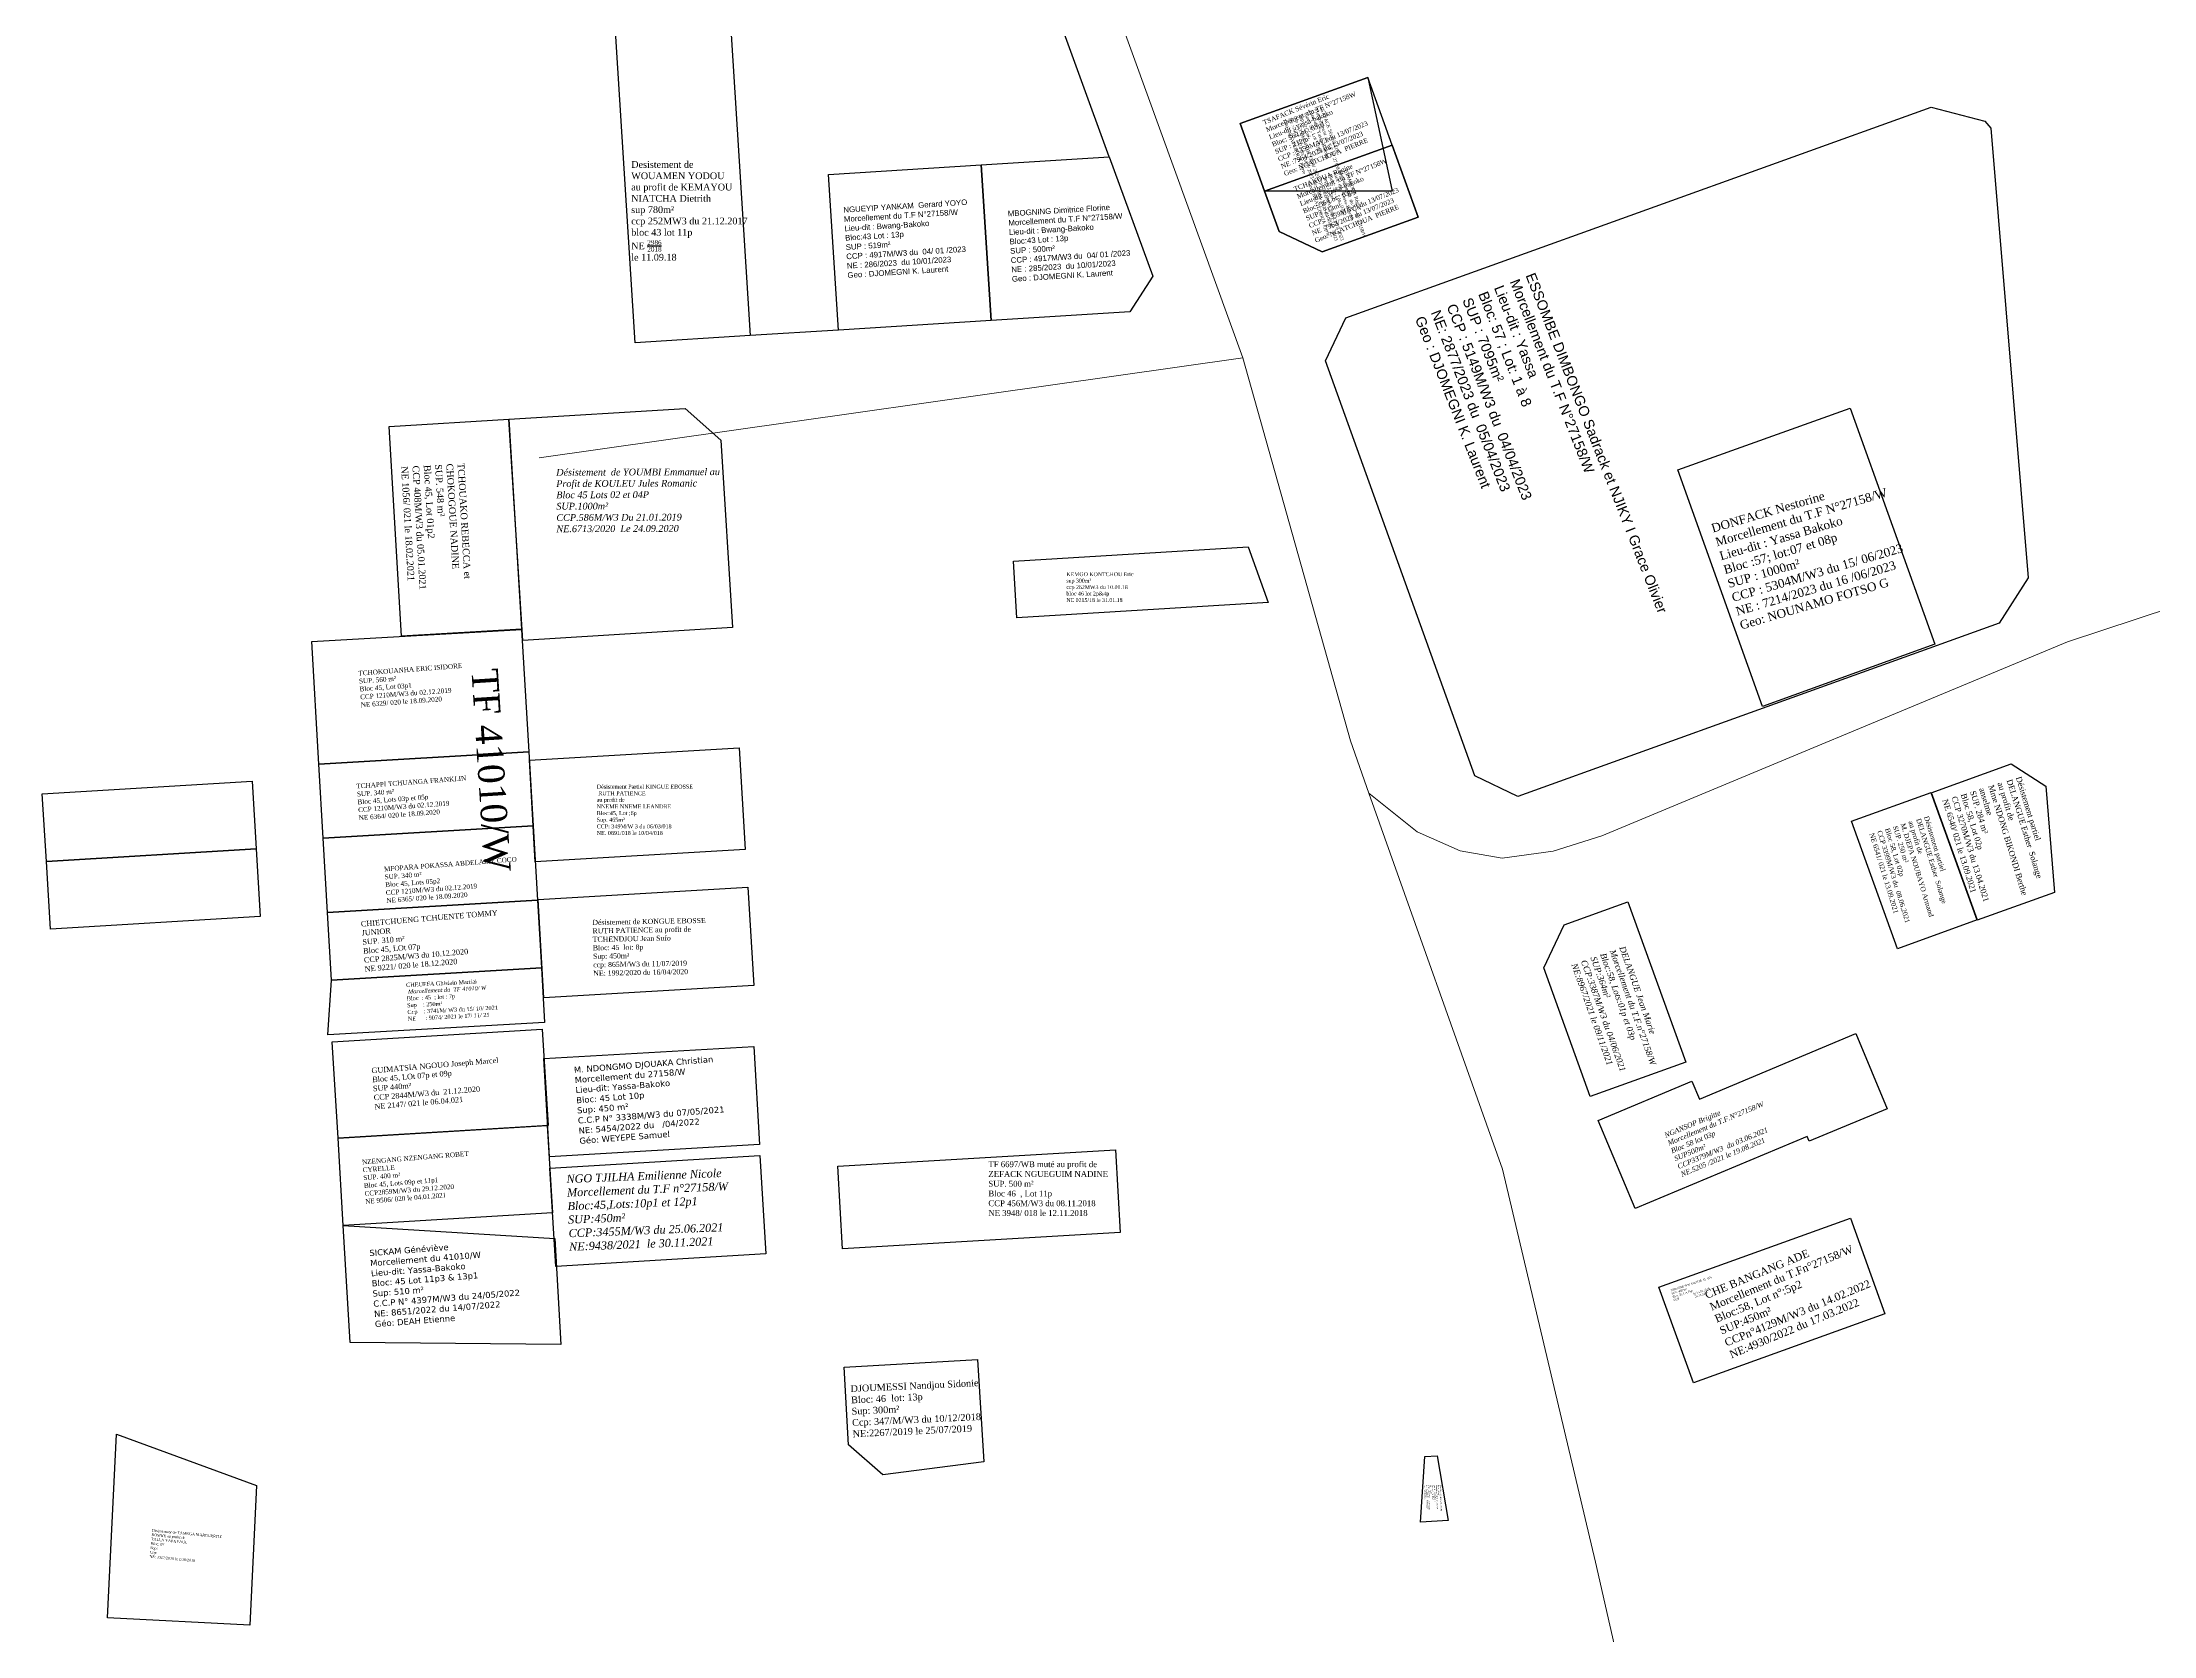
# Model space of a CAD drawing. Header units: millimetres. Extents: x 590121 to 927379, y 438565 to 1441738.
# Drawn here: x 590692.2 to 591003.5, y 440698.9 to 440933.9 of the extents above; entities that cross this region are included whole.
import ezdxf

# ---------------------------------------------------------------- set-up
doc = ezdxf.new("R2010")
doc.units = ezdxf.units.MM
doc.header["$LTSCALE"] = 10
for name, color, linetype in [('end maj 26 02 2021', 30, 'Continuous'), ('MAJ AOUT 2021', 7, 'Continuous'), ('MAJ NOV 2021', 7, 'Continuous'), ('MAJ SEP 2021', 6, 'Continuous'), ('Parcelle MAJ', 6, 'Continuous')]:
    doc.layers.add(name, color=color, linetype=linetype)
doc.layers.add('MAJ APRES LE 13.01.2023', color=222, linetype='Continuous', lineweight=30)
doc.layers.add('Roads_others', color=24, linetype='Continuous', lineweight=9)
doc.styles.get("Standard").update_dxf_attribs({"font": 'arial.ttf'})
doc.styles.add('Times 1.0', font='times.ttf', dxfattribs={"width": 0.99, "height": 1})
doc.styles.add('Times 1.5', font='times.ttf', dxfattribs={"width": 0.99, "height": 0.75})

# ---------------------------------------------------------------- blocks, each defined once
blk = doc.blocks.new('A$C55745F47')
at = {"layer": 'MAJ AOUT 2021', "color": 7, "linetype": 'ByBlock', "lineweight": -3, "ltscale": 0.0014, "insert": (0.26, 6.88), "char_height": 0.75, "width": 25.061, "attachment_point": 1, "rotation": 22.6343, "style": 'Times 1.5'}
blk.add_mtext('{\\fTimes New Roman|b0|i1|c0|p18;NGANSOP Brigitte\\P\\C1;Morcellement du T.F.N°27158/W\\P\\C7;Bloc 58 lot 03p\\PSUP500m²\\PCCP3379M/W3  du 03.06.2021\\PNE.5205 /2021 le 19.08.2021}', dxfattribs=at)

msp = doc.modelspace()

# ---------------------------------------------------------------- linework, layer by layer
at = {"color": 7}
for p, q in [((590849.5, 440916.99), (590826.62, 440979.68)), ((590809.56, 440891.43), (590796.55, 440890.61))]:
    msp.add_line(p, q, dxfattribs=at)
at = {"flags": 128}
for points in [[(590887.61, 440928.65), (590891.2, 440911.9), (590872.39, 440911.9), (590868.8, 440921.87)], [(590887.61, 440928.65), (590868.8, 440921.87), (590872.39, 440911.9), (590891.2, 440918.67)], [(590872.39, 440911.9), (590874.52, 440905.96), (590880.86, 440902.99), (590895.01, 440908.09), (590891.2, 440918.67)], [(590891.2, 440918.67), (590895.01, 440908.09), (590880.86, 440902.99), (590874.52, 440905.96), (590872.39, 440911.9)], [(590958.73, 440760.48), (590963.82, 440746.37), (590935.59, 440736.2), (590930.5, 440750.32)], [(590958.73, 440760.48), (590963.82, 440746.37), (590935.59, 440736.2), (590930.5, 440750.32)]]:
    msp.add_lwpolyline(points, close=True, dxfattribs=at)
at = {"color": 150, "lineweight": -3, "flags": 128}
msp.add_lwpolyline([(590765.92, 440788.33), (590766.78, 440774.17), (590735.83, 440772.3), (590734.97, 440786.47)], close=True, dxfattribs=at)
msp.add_lwpolyline([(590765.92, 440788.33), (590766.78, 440774.17), (590735.83, 440772.3), (590734.97, 440786.47)], close=True, dxfattribs=at)
at = {"color": 5, "flags": 128}
msp.add_lwpolyline([(590797.1, 440785.82), (590797.95, 440771.33), (590767, 440769.52), (590766.15, 440784.01)], close=True, dxfattribs=at)
msp.add_lwpolyline([(590797.1, 440785.82), (590797.95, 440771.33), (590767, 440769.52), (590766.15, 440784.01)], close=True, dxfattribs=at)
at = {"layer": 'end maj 26 02 2021', "color": 150, "flags": 128}
for points in [[(590793.66, 440936.56), (590796.55, 440890.61), (590779.62, 440889.54), (590776.73, 440935.49)], [(590793.66, 440936.56), (590796.55, 440890.61), (590779.62, 440889.54), (590776.73, 440935.49)], [(590869.95, 440859.48), (590872.9, 440851.28), (590835.89, 440849.01), (590835.37, 440857.36)], [(590869.95, 440859.48), (590872.9, 440851.28), (590835.89, 440849.01), (590835.37, 440857.36)]]:
    msp.add_lwpolyline(points, close=True, dxfattribs=at)
at = {"layer": 'end maj 26 02 2021', "color": 150, "linetype": 'ByBlock', "lineweight": -3, "ltscale": 0.0014, "flags": 128}
for points in [[(590786.96, 440879.88), (590792.26, 440875.2), (590793.97, 440847.59), (590763.03, 440845.68), (590761.01, 440878.27)], [(590786.96, 440879.88), (590792.26, 440875.2), (590793.97, 440847.59), (590763.03, 440845.68), (590761.01, 440878.27)], [(590762.88, 440847.3), (590763.94, 440829.26), (590732.99, 440827.45), (590731.94, 440845.49)], [(590762.88, 440847.3), (590763.94, 440829.26), (590732.99, 440827.45), (590731.94, 440845.49)], [(590764.58, 440818.31), (590765.22, 440807.37), (590734.27, 440805.55), (590733.63, 440816.5), (590733.63, 440816.5)], [(590764.58, 440818.31), (590765.22, 440807.37), (590734.27, 440805.55), (590733.63, 440816.5), (590733.63, 440816.5)], [(590765.22, 440807.37), (590765.8, 440797.38), (590734.85, 440795.57), (590734.27, 440805.55)], [(590765.22, 440807.37), (590765.8, 440797.38), (590734.85, 440795.57), (590734.27, 440805.55)]]:
    msp.add_lwpolyline(points, close=True, dxfattribs=at)
at = {"layer": 'end maj 26 02 2021', "color": 150, "lineweight": -3, "flags": 128}
for points in [[(590761.01, 440878.27), (590762.88, 440847.35), (590745.17, 440846.31), (590743.36, 440877.21)], [(590761.01, 440878.27), (590762.88, 440847.35), (590745.17, 440846.31), (590743.36, 440877.21)], [(590763.94, 440829.26), (590764.58, 440818.31), (590733.63, 440816.5), (590732.99, 440827.45)], [(590763.94, 440829.26), (590764.58, 440818.31), (590733.63, 440816.5), (590732.99, 440827.45)], [(590723.76, 440814.94), (590724.36, 440804.96), (590693.42, 440803.09), (590692.82, 440813.07)], [(590723.76, 440814.94), (590724.36, 440804.96), (590693.42, 440803.09), (590692.82, 440813.07)], [(590766.66, 440774.16), (590767.44, 440761.27), (590736.57, 440759.41), (590735.83, 440772.3)], [(590766.66, 440774.16), (590767.44, 440761.27), (590736.57, 440759.41), (590735.83, 440772.3)], [(590766.66, 440774.16), (590767.44, 440761.27), (590736.57, 440759.41), (590735.83, 440772.3)], [(590766.66, 440774.16), (590767.44, 440761.27), (590736.57, 440759.41), (590735.83, 440772.3)], [(590958.73, 440760.48), (590963.82, 440746.37), (590935.59, 440736.2), (590930.5, 440750.32)], [(590958.73, 440760.48), (590963.82, 440746.37), (590935.59, 440736.2), (590930.5, 440750.32)]]:
    msp.add_lwpolyline(points, close=True, dxfattribs=at)
at = {"layer": 'end maj 26 02 2021', "color": 150}
for points in [[(590794.96, 440829.82), (590795.83, 440814.84), (590764.89, 440813.04), (590764.02, 440828.02)], [(590794.96, 440829.82), (590795.83, 440814.84), (590764.89, 440813.04), (590764.02, 440828.02)], [(590796.23, 440809.29), (590797.08, 440794.8), (590766.14, 440792.99), (590765.29, 440807.48)], [(590796.23, 440809.29), (590797.08, 440794.8), (590766.14, 440792.99), (590765.29, 440807.48)], [(590830.09, 440739.65), (590830.98, 440724.55), (590816.11, 440722.63), (590811.06, 440727.07), (590810.4, 440738.5)], [(590830.09, 440739.65), (590830.98, 440724.55), (590816.11, 440722.63), (590811.06, 440727.07), (590810.4, 440738.5)], [(590703.17, 440728.66), (590723.81, 440721.06), (590722.8, 440700.5), (590701.84, 440701.58)], [(590703.17, 440728.66), (590723.81, 440721.06), (590722.8, 440700.5), (590701.84, 440701.58)]]:
    msp.add_lwpolyline(points, close=True, dxfattribs=at)
at = {"layer": 'end maj 26 02 2021', "color": 3, "lineweight": -3, "flags": 128}
msp.add_lwpolyline([(590850.41, 440770.55), (590851.12, 440758.38), (590810.19, 440755.98), (590809.47, 440768.15)], close=True, dxfattribs=at)
msp.add_lwpolyline([(590850.41, 440770.55), (590851.12, 440758.38), (590810.19, 440755.98), (590809.47, 440768.15)], close=True, dxfattribs=at)
at = {"layer": 'end maj 26 02 2021'}
msp.add_lwpolyline([(590703.17, 440728.66), (590723.81, 440721.06), (590722.81, 440700.5), (590701.84, 440701.58)], close=True, dxfattribs=at)
msp.add_lwpolyline([(590703.17, 440728.66), (590723.81, 440721.06), (590722.81, 440700.5), (590701.84, 440701.58)], close=True, dxfattribs=at)
at = {"layer": 'MAJ AOUT 2021', "color": 5, "lineweight": -3, "flags": 128}
msp.add_lwpolyline([(590959.53, 440787.7), (590964.16, 440776.63), (590952.67, 440771.82), (590952.36, 440772.55), (590927, 440761.93), (590921.56, 440774.9), (590935.37, 440780.68), (590936.47, 440778.04)], close=True, dxfattribs=at)
msp.add_lwpolyline([(590959.53, 440787.7), (590964.16, 440776.63), (590952.67, 440771.82), (590952.36, 440772.55), (590927, 440761.93), (590921.56, 440774.9), (590935.37, 440780.68), (590936.47, 440778.04)], close=True, dxfattribs=at)
at = {"layer": 'MAJ APRES LE 13.01.2023', "lineweight": 30, "elevation": 440924.31, "flags": 128}
msp.add_lwpolyline([(590970.65, 440924.31), (590978.55, 440922.21), (590979.41, 440921.19), (590984.96, 440854.88), (590980.68, 440848.2), (590909.71, 440822.66), (590903.4, 440825.7), (590881.36, 440886.9), (590884.37, 440893.25)], close=True, dxfattribs=at)
at = {"layer": 'MAJ APRES LE 13.01.2023', "lineweight": 30, "flags": 128}
msp.add_lwpolyline([(590958.72, 440879.94), (590971.19, 440845.1), (590945.78, 440835.95), (590933.29, 440870.84)], close=True, dxfattribs=at)
at = {"layer": 'MAJ APRES LE 13.01.2023', "flags": 128}
msp.add_lwpolyline([(590723.16, 440824.92), (590723.76, 440814.94), (590692.82, 440813.08), (590692.21, 440823.05)], close=True, dxfattribs=at)
at = {"layer": 'MAJ APRES LE 13.01.2023', "color": 232, "lineweight": 30, "flags": 128}
msp.add_lwpolyline([(590897.82, 440725.43), (590899.46, 440715.92), (590895.37, 440715.68), (590896.02, 440725.33)], close=True, dxfattribs=at)
at = {"layer": 'MAJ NOV 2021', "color": 7, "flags": 128}
msp.add_lwpolyline([(590925.95, 440807.13), (590934.46, 440783.47), (590920.39, 440778.41), (590913.55, 440797.41), (590916.53, 440803.74)], close=True, dxfattribs=at)
msp.add_lwpolyline([(590925.95, 440807.13), (590934.46, 440783.47), (590920.39, 440778.41), (590913.55, 440797.41), (590916.53, 440803.74)], close=True, dxfattribs=at)
at = {"layer": 'MAJ NOV 2021', "flags": 128}
for points in [[(590765.8, 440797.38), (590766.27, 440789.33), (590734.33, 440787.52), (590734.85, 440795.57)], [(590765.8, 440797.38), (590766.27, 440789.33), (590734.33, 440787.52), (590734.85, 440795.57)], [(590797.98, 440769.73), (590798.86, 440755.24), (590767.92, 440753.37), (590767.04, 440767.86)], [(590797.98, 440769.73), (590798.86, 440755.24), (590767.92, 440753.37), (590767.04, 440767.86)]]:
    msp.add_lwpolyline(points, close=True, dxfattribs=at)
at = {"layer": 'MAJ SEP 2021', "color": 6, "lineweight": -3, "flags": 128}
for points in [[(590982.41, 440827.46), (590987.53, 440824.17), (590988.84, 440808.52), (590977.41, 440804.4), (590970.64, 440823.22)], [(590982.41, 440827.46), (590987.53, 440824.17), (590988.84, 440808.52), (590977.41, 440804.4), (590970.64, 440823.22)], [(590970.65, 440823.27), (590977.43, 440804.45), (590965.68, 440800.21), (590958.89, 440819.03)], [(590970.65, 440823.27), (590977.43, 440804.45), (590965.68, 440800.21), (590958.89, 440819.03)]]:
    msp.add_lwpolyline(points, close=True, dxfattribs=at)
at = {"layer": 'Parcelle MAJ', "color": 6, "lineweight": 30}
for p, q in [((590736.57, 440759.41), (590767.76, 440757.49)), ((590767.76, 440757.49), (590768.64, 440741.88)), ((590768.64, 440741.88), (590737.58, 440742.17))]:
    msp.add_line(p, q, dxfattribs=at)
at = {"layer": 'Parcelle MAJ', "color": 6, "lineweight": 30, "flags": 128}
for points in [[(590849.5, 440916.99), (590855.93, 440899.36), (590852.52, 440894.13), (590832.07, 440892.84), (590830.62, 440915.8)], [(590830.62, 440915.8), (590832.07, 440892.85), (590809.56, 440891.43), (590808.12, 440914.38)]]:
    msp.add_lwpolyline(points, close=True, dxfattribs=at)
msp.add_lwpolyline([(590736.57, 440759.41), (590767.76, 440757.49), (590768.64, 440741.88), (590737.58, 440742.17), (590736.57, 440759.41)], dxfattribs=at)
at = {"layer": 'Roads_others'}
msp.add_line((590869.2, 440887.32), (590765.44, 440872.58), dxfattribs=at)
for points in [[(590925.3, 440576.97), (590929.85, 440614.44), (590933.17, 440641.07), (590931.73, 440663.33), (590921.18, 440709.76), (590907.44, 440767.72), (590887.75, 440823.17), (590885.04, 440830.85), (590869.2, 440887.32), (590849.05, 440942.92), (590845.32, 440952.96), (590841.57, 440965.09), (590827.07, 441025.72), (590825.42, 441043.02), (590826.74, 441069.78), (590828.04, 441104.84), (590827.87, 441119.49), (590827.27, 441131.61), (590826.22, 441144.32), (590821.92, 441190.54), (590821.81, 441229.95), (590820.9, 441248)], [(591341.75, 440907.03), (591193.32, 440889.87), (591101.92, 440877.65), (591047.29, 440864.14), (590990.74, 440845.45), (590922.12, 440816.84), (590914.94, 440814.61), (590907.39, 440813.56), (590901.21, 440814.67), (590894.88, 440817.47), (590887.75, 440823.17)]]:
    msp.add_lwpolyline(points, dxfattribs=at)

# ---------------------------------------------------------------- block references
at = {"layer": 'MAJ AOUT 2021', "color": 7, "lineweight": -3}
msp.add_blockref('A$C55745F47', (590930.96, 440766.15), dxfattribs=at)
msp.add_blockref('A$C55745F47', (590930.96, 440766.15), dxfattribs=at)

# ---------------------------------------------------------------- texts
at = {"color": 3, "attachment_point": 1}
for s, insert, char_height, width, rotation in [('\\A1;{\\fTimes New Roman|b0|i0|c0|p18;TSAFACK Sévérin Eric\\P\\C1;Morcellement  du TF N°27158W\\P\\C256;Lieu-dit : yassa-bakoko\\PBloc: 56 Lot : 03p1\\PSUP : 212m²\\PCCP : 5359M/W3 du 13/07/2023\\PNE :7964/2023 du 13/07/2023\\P\\C1;Geo: NGATCHOUA  PIERRE}', (590872.05, 440922.33), 0.6982, 15.0483, 22.1643), ('\\A1;{\\fTimes New Roman|b0|i0|c0|p18;TCHAKOUA Regine\\P\\C1;Morcellement  du TF N°27158W\\P\\C256;Lieu-dit : yassa-bakoko\\PBloc: 56 Lot : 03p2\\PSUP : 213m²\\PCCP : 5359M/W3 du 13/07/2023\\PNE :7963/2023 du 13/07/2023\\P\\C1;Geo: NGATCHOUA  PIERRE}', (590876.61, 440912.5), 0.6982, 15.0483, 22.1643), ('{\\C7;NGUEYIP YANKAM  Gerard YOYO}\\P{\\C1;Morcellement du T.F N°27158/W\\P\\C256;Lieu-dit : Bwang-Bakoko \\PBloc:43 Lot : 13p\\PSUP : 519m²\\PCCP : 4917M/W3 du  04/ 01 /2023\\PNE : 286/2023  du 10/01/2023\\P\\C1;Geo : DJOMEGNI K. Laurent}', (590810.27, 440909.57), 0.8271, 61.8473, 3.6058), ('{\\C7;MBOGNING Dimitrice Florine\\P\\C1;Morcellement du T.F N°27158/W\\P\\C256;Lieu-dit : Bwang-Bakoko \\PBloc:43 Lot : 13p\\PSUP : 500m²\\PCCP : 4917M/W3 du  04/ 01 /2023\\PNE : 285/2023  du 10/01/2023\\P\\C1;Geo : DJOMEGNI K. Laurent}', (590834.51, 440909.01), 0.8271, 61.8473, 3.6058)]:
    msp.add_mtext(s, dxfattribs=dict(at, insert=insert, char_height=char_height, width=width, rotation=rotation))
at = {"attachment_point": 1}
for s, insert, char_height, width, rotation in [('\\A1;{\\fTimes New Roman|b0|i0|c0|p18;\\C3;TSAFACK Sévérin Eric \\P\\C1;Morcellement  du T.F N° 27158/W\\P\\C0;Lieu- dit : Yassa-Bakoko\\PBloc : 56 , Lot : 03p1\\PSup : 212m²\\Pccp : 5359M/W3 du 13/07/ 2023\\PNe : 7964/ 2023 du 13/07/ 2023\\P\\C4;Geo : NGATCHOUA Pierre}', (590880.97, 440924.47), 0.4881, 11.2694, 290.1218), ('\\A1;{\\fTimes New Roman|b0|i0|c0|p18;\\C3;TCHAKOUA Régine \\P\\C1;Morcellement  du T.F N° 27158/W\\P\\C0;Lieu- dit : Yassa-Bakoko\\PBloc : 56 , Lot : 03p2\\PSup : 213m²\\Pccp : 5359M/W3 du 13/07/ 2023\\PNe : 7963/ 2023 du 13/07/ 2023\\P\\C4;Geo : NGATCHOUA Pierre}', (590884.55, 440915.32), 0.4881, 11.2694, 290.1218), ('{\\fVerdana|b0|i0|c0|p34;M. NDONGMO DJOUAKA Christian\\P\\C1;Morcellement du 27158/W\\P\\C256;Lieu-dit: Yassa-Bakoko\\PBloc: 45 Lot 10p\\PSup: 450 m²\\PC.C.P N° 3338M/W3 du 07/05/2021\\PNE: 5454/2022 du   /04/2022\\P\\C1;Géo: WEYEPE Samuel}', (590770.55, 440782.8), 0.9, 25.4009, 4.4142), ('{\\fVerdana|b0|i0|c0|p34;M. NDONGMO DJOUAKA Christian\\P\\C1;Morcellement du 27158/W\\P\\C256;Lieu-dit: Yassa-Bakoko\\PBloc: 45 Lot 10p\\PSup: 450 m²\\PC.C.P N° 3338M/W3 du 07/05/2021\\PNE: 5454/2022 du   /04/2022\\P\\C1;Géo: WEYEPE Samuel}', (590770.55, 440782.8), 0.9, 25.4009, 4.4142), ('{\\fVerdana|b0|i0|c0|p34;SICKAM Généviève \\P\\C1;Morcellement du 41010/W\\P\\C256;Lieu-dit: Yassa-Bakoko\\PBloc: 45 Lot 11p3 & 13p1\\PSup: 510 m²\\PC.C.P N° 4397M/W3 du 24/05/2022\\PNE: 8651/2022 du 14/07/2022\\P\\C1;Géo: DEAH Etienne}', (590740.4, 440755.79), 0.9, 25.4009, 4.4142), ('{\\fTimes New Roman|b0|i0|c0|p18;CHE BANGANG ADE\\P\\C1;Morcellement du T.Fn%%D27158/W\\P\\C256;Bloc:58, Lot n°:5p2\\PSUP:450m²\\PCCPn%%D4129M/W3 du 14.02.2022\\PNE:4930/2022 du 17.03.2022}', (590937.13, 440749.64), 1.1414, 38.7437, 22.4807), ('{\\fTimes New Roman|b0|i0|c0|p18;CHE BANGANG ADE\\P\\C1;Morcellement du T.Fn%%D27158/W\\P\\C256;Bloc:58, Lot n°:5p2\\PSUP:450m²\\PCCPn%%D4129M/W3 du 14.02.2022\\PNE:4930/2022 du 17.03.2022}', (590937.13, 440749.64), 1.1414, 38.7437, 22.4807)]:
    msp.add_mtext(s, dxfattribs=dict(at, insert=insert, char_height=char_height, width=width, rotation=rotation))
at = {"layer": 'end maj 26 02 2021', "color": 7, "linetype": 'ByBlock', "lineweight": -3, "ltscale": 0.0014, "insert": (590779.03, 440916.35), "char_height": 1, "width": 46.7758, "attachment_point": 1, "style": 'Times 1.0'}
msp.add_mtext('\\A1;{\\fTimes New Roman|b0|i0|c186|p18;Desistement de }\\P{\\fTimes New Roman|b0|i0|c186|p18;WOUAMEN YODOU\\Pau profit de KEMAYOU}\\P{\\fTimes New Roman|b0|i0|c186|p18;NIATCHA Dietrith\\Psup 780m²\\Pccp 252MW3 du 21.12.2017\\Pbloc 43 lot 11p\\PNE \\H0.7x;\\S2986/2018;\\H1.429x;\\Ple 11.09.18}', dxfattribs=at)
msp.add_mtext('\\A1;{\\fTimes New Roman|b0|i0|c186|p18;Desistement de }\\P{\\fTimes New Roman|b0|i0|c186|p18;WOUAMEN YODOU\\Pau profit de KEMAYOU}\\P{\\fTimes New Roman|b0|i0|c186|p18;NIATCHA Dietrith\\Psup 780m²\\Pccp 252MW3 du 21.12.2017\\Pbloc 43 lot 11p\\PNE \\H0.7x;\\S2986/2018;\\H1.429x;\\Ple 11.09.18}', dxfattribs=at)
at = {"layer": 'end maj 26 02 2021', "color": 150, "lineweight": -3, "insert": (590754.43, 440871.87), "char_height": 1, "width": 68.3648, "attachment_point": 1, "rotation": 273.3545}
msp.add_mtext('{\\fTimes New Roman|b0|i0|c186|p18;\\W0.99;\\C256;TCHOUAKO REBECCA et \\PCHOKOGOUE NADINE\\PSUP. 548 m²\\PBloc 45, Lot 01p2\\PCCP 408M/W3 du 05.01.2021\\PNE 1056/ 021 le 18.02.2021}', dxfattribs=at)
msp.add_mtext('{\\fTimes New Roman|b0|i0|c186|p18;\\W0.99;\\C256;TCHOUAKO REBECCA et \\PCHOKOGOUE NADINE\\PSUP. 548 m²\\PBloc 45, Lot 01p2\\PCCP 408M/W3 du 05.01.2021\\PNE 1056/ 021 le 18.02.2021}', dxfattribs=at)
at = {"layer": 'end maj 26 02 2021', "color": 150, "linetype": 'ByBlock', "lineweight": -3, "ltscale": 0.0014, "attachment_point": 1, "style": 'Times 1.0'}
for s, insert, char_height, width, rotation in [('{\\fTimes New Roman|b0|i1|c0|p18;\\C1;Désistement  de YOUMBI Emmanuel au \\PProfit \\C7;de KOULEU Jules Romanic\\PBloc 45 Lots 02 et 04P\\PSUP.1000m²\\PCCP.586M/W3 Du 21.01.2019\\PNE.6713/2020  Le 24.09.2020}', (590767.97, 440870.96), 1, 32.9117, 0.2012), ('{\\fTimes New Roman|b0|i1|c0|p18;\\C1;Désistement  de YOUMBI Emmanuel au \\PProfit \\C7;de KOULEU Jules Romanic\\PBloc 45 Lots 02 et 04P\\PSUP.1000m²\\PCCP.586M/W3 Du 21.01.2019\\PNE.6713/2020  Le 24.09.2020}', (590767.97, 440870.96), 1, 32.9117, 0.2012), ('{\\C256;TCHOKOUANHA ERIC ISIDORE\\PSUP. 560 m²\\PBloc 45, Lot 03p1 \\PCCP 1210M/W3 du 02.12.2019\\PNE 6329/ 020 le 18.09.2020}', (590738.79, 440841.17), 0.7, 23.1951, 4.275), ('{\\C256;TCHOKOUANHA ERIC ISIDORE\\PSUP. 560 m²\\PBloc 45, Lot 03p1 \\PCCP 1210M/W3 du 02.12.2019\\PNE 6329/ 020 le 18.09.2020}', (590738.79, 440841.17), 0.7, 23.1951, 4.275), ('{\\C1;TF 41010/W}', (590759.36, 440841.64), 3.9, 254.8294, 273.6851), ('{\\C1;TF 41010/W}', (590759.36, 440841.64), 3.9, 254.8294, 273.6851), ('{\\C256;TCHAPPI TCHUANGA FRANKLIN\\PSUP. 340 m²\\PBloc 45, Lots 03p et 05p\\PCCP 1210M/W3 du 02.12.2019\\PNE 6364/ 020 le 18.09.2020}', (590738.49, 440824.52), 0.7, 23.1951, 4.275), ('{\\C256;TCHAPPI TCHUANGA FRANKLIN\\PSUP. 340 m²\\PBloc 45, Lots 03p et 05p\\PCCP 1210M/W3 du 02.12.2019\\PNE 6364/ 020 le 18.09.2020}', (590738.49, 440824.52), 0.7, 23.1951, 4.275), ('{\\C1;Désistement partiel \\P\\C256;DELANGUE Esther  Solange \\P\\C1;au profit de \\C256;\\PMme NDONG BIKONDI Berthe \\Panselme\\PSUP. 284 m²\\PBloc 58, Lot 02p\\PCCP 3270M/W3 du 13.04.2021\\PNE 6540/ 021 le 13.09.2021}', (590983.92, 440825.71), 0.85, 41.1696, 287.1296), ('{\\C1;Désistement partiel \\P\\C256;DELANGUE Esther  Solange \\P\\C1;au profit de \\C256;\\PMme NDONG BIKONDI Berthe \\Panselme\\PSUP. 284 m²\\PBloc 58, Lot 02p\\PCCP 3270M/W3 du 13.04.2021\\PNE 6540/ 021 le 13.09.2021}', (590983.92, 440825.71), 0.85, 41.1696, 287.1296), ('{\\C1;Désistement partiel \\P\\C256;DELANGUE Esther  Solange \\P\\C1;au profit de \\C256;\\PM. DJEPA NOUBAYO Armand \\PSUP. 250 m²\\PBloc 58, Lot 02p\\PCCP 3399M/W3 du  08.06.2021\\PNE 6541/ 021 le 13.09.2021}', (590970.27, 440819.86), 0.7225, 34.9942, 287.1296), ('{\\C1;Désistement partiel \\P\\C256;DELANGUE Esther  Solange \\P\\C1;au profit de \\C256;\\PM. DJEPA NOUBAYO Armand \\PSUP. 250 m²\\PBloc 58, Lot 02p\\PCCP 3399M/W3 du  08.06.2021\\PNE 6541/ 021 le 13.09.2021}', (590970.27, 440819.86), 0.7225, 34.9942, 287.1296), ('{\\C256;MFOPARA POKASSA ABDELAZIZ COCO\\PSUP. 340 m²\\PBloc 45, Lots 05p2\\PCCP 1210M/W3 du 02.12.2019\\PNE 6365/ 020 le 18.09.2020}', (590742.57, 440812.31), 0.7, 23.1951, 4.275), ('{\\C256;MFOPARA POKASSA ABDELAZIZ COCO\\PSUP. 340 m²\\PBloc 45, Lots 05p2\\PCCP 1210M/W3 du 02.12.2019\\PNE 6365/ 020 le 18.09.2020}', (590742.57, 440812.31), 0.7, 23.1951, 4.275), ('{\\C256;CHIETCHUENG TCHUENTE TOMMY\\PJUNIOR\\PSUP. 310 m²\\PBloc 45, LOt 07p\\PCCP 2825M/W3 du 10.12.2020\\PNE 9221/ 020 le 18.12.2020}', (590739.15, 440804.26), 0.8, 29.4846, 4.7713), ('{\\C256;CHIETCHUENG TCHUENTE TOMMY\\PJUNIOR\\PSUP. 310 m²\\PBloc 45, LOt 07p\\PCCP 2825M/W3 du 10.12.2020\\PNE 9221/ 020 le 18.12.2020}', (590739.15, 440804.26), 0.8, 29.4846, 4.7713), ('{\\C256;GUIMATSIA NGOUO Joseph Marcel \\PBloc 45, LOt 07p et 09p\\PSUP 440m²\\PCCP 2844M/W3 du  21.12.2020\\PNE 2147/ 021 le 06.04.021}', (590740.71, 440782.64), 0.8, 29.4846, 4.7713), ('{\\C256;GUIMATSIA NGOUO Joseph Marcel \\PBloc 45, LOt 07p et 09p\\PSUP 440m²\\PCCP 2844M/W3 du  21.12.2020\\PNE 2147/ 021 le 06.04.021}', (590740.71, 440782.64), 0.8, 29.4846, 4.7713), ('{\\C256;NZENGANG NZENGANG ROBET\\PCYRELLE\\PSUP. 400 m²\\PBloc 45, Lots 09p et 11p1\\PCCP2859M/W3 du 29.12.2020\\PNE 9506/ 020 le 04.01.2021}', (590739.32, 440769.11), 0.7, 28.0073, 4.5911), ('{\\C256;NZENGANG NZENGANG ROBET\\PCYRELLE\\PSUP. 400 m²\\PBloc 45, Lots 09p et 11p1\\PCCP2859M/W3 du 29.12.2020\\PNE 9506/ 020 le 04.01.2021}', (590739.32, 440769.11), 0.7, 28.0073, 4.5911), ('{\\C256;NZENGANG NZENGANG ROBET\\PCYRELLE\\PSUP. 400 m²\\PBloc 45, Lots 09p et 11p1\\PCCP2859M/W3 du 29.12.2020\\PNE 9506/ 020 le 04.01.2021}', (590739.32, 440769.11), 0.7, 28.0073, 4.5911), ('{\\C256;NZENGANG NZENGANG ROBET\\PCYRELLE\\PSUP. 400 m²\\PBloc 45, Lots 09p et 11p1\\PCCP2859M/W3 du 29.12.2020\\PNE 9506/ 020 le 04.01.2021}', (590739.32, 440769.11), 0.7, 28.0073, 4.5911), ('{\\C256;TIAMGNE SOP VICTOR ALAIN\\PSUP. 450 m²\\PBloc 58, Lot 05p\\PCCP 570M/W3 du 16.01.2019\\PNE 6778/ 019 le 24.12.2019}', (590932.17, 440749.95), 0.3, 45.9837, 18.0982), ('{\\C256;TIAMGNE SOP VICTOR ALAIN\\PSUP. 450 m²\\PBloc 58, Lot 05p\\PCCP 570M/W3 du 16.01.2019\\PNE 6778/ 019 le 24.12.2019}', (590932.17, 440749.95), 0.3, 45.9837, 18.0982)]:
    msp.add_mtext(s, dxfattribs=dict(at, insert=insert, char_height=char_height, width=width, rotation=rotation))
for s, insert, char_height, width in [('KEMGO KONTCHOU Eric\\Psup 300m²\\Pccp 262MW3 du 10.01.18\\Pbloc 46 lot 2p&4p\\PNE 0215/18 le 31.01.18', (590843.17, 440855.72), 0.5717, 10.271), ('KEMGO KONTCHOU Eric\\Psup 300m²\\Pccp 262MW3 du 10.01.18\\Pbloc 46 lot 2p&4p\\PNE 0215/18 le 31.01.18', (590843.17, 440855.72), 0.5717, 10.271), ('{\\fTimes New Roman|b0|i0|c186|p18;\\C1;TF \\fTimes New Roman|b0|i0|c0|p18;6697\\fTimes New Roman|b0|i0|c186|p18;/W\\fTimes New Roman|b0|i0|c0|p18;B\\fTimes New Roman|b0|i0|c186|p18; muté au profit de \\P\\fTimes New Roman|b0|i0|c0|p18;\\C256;ZEFACK NGUEGUIM NADINE\\P\\fTimes New Roman|b0|i0|c186|p18;SUP. \\fTimes New Roman|b0|i0|c0|p18;5\\fTimes New Roman|b0|i0|c186|p18;00 m²\\PBloc\\fTimes New Roman|b0|i0|c0|p18; 46\\fTimes New Roman|b0|i0|c186|p18;  , Lot\\fTimes New Roman|b0|i0|c0|p18; 11p\\fTimes New Roman|b0|i0|c186|p18; \\PCCP 45\\fTimes New Roman|b0|i0|c0|p18;6\\fTimes New Roman|b0|i0|c186|p18;M/W3 du 08.11.2018\\PNE 394\\fTimes New Roman|b0|i0|c0|p18;8\\fTimes New Roman|b0|i0|c186|p18;/ 018 le 12.11.2018}', (590831.67, 440768.87), 0.86308, 36.1997), ('{\\fTimes New Roman|b0|i0|c186|p18;\\C1;TF \\fTimes New Roman|b0|i0|c0|p18;6697\\fTimes New Roman|b0|i0|c186|p18;/W\\fTimes New Roman|b0|i0|c0|p18;B\\fTimes New Roman|b0|i0|c186|p18; muté au profit de \\P\\fTimes New Roman|b0|i0|c0|p18;\\C256;ZEFACK NGUEGUIM NADINE\\P\\fTimes New Roman|b0|i0|c186|p18;SUP. \\fTimes New Roman|b0|i0|c0|p18;5\\fTimes New Roman|b0|i0|c186|p18;00 m²\\PBloc\\fTimes New Roman|b0|i0|c0|p18; 46\\fTimes New Roman|b0|i0|c186|p18;  , Lot\\fTimes New Roman|b0|i0|c0|p18; 11p\\fTimes New Roman|b0|i0|c186|p18; \\PCCP 45\\fTimes New Roman|b0|i0|c0|p18;6\\fTimes New Roman|b0|i0|c186|p18;M/W3 du 08.11.2018\\PNE 394\\fTimes New Roman|b0|i0|c0|p18;8\\fTimes New Roman|b0|i0|c186|p18;/ 018 le 12.11.2018}', (590831.67, 440768.87), 0.86308, 36.1997)]:
    msp.add_mtext(s, dxfattribs=dict(at, insert=insert, char_height=char_height, width=width))
at = {"layer": 'end maj 26 02 2021', "insert": (590773.94, 440824.41), "char_height": 0.5861, "attachment_point": 1}
msp.add_mtext_dynamic_manual_height_columns('\\pt0;{\\fTimes New Roman|b0|i0|c0|p18;\\C1;Désistement Partiel KINGUE EBOSSE\\P RUTH PATIENCE\\Pau profit de \\C256;\\PNNEME NNEME LEANDRE\\P\\ptz;Bloc:45, Lot ;6p\\PSup. 465m²\\PCCP: 349M/W 3 du 06/03/018\\PNE. 0891/018 le 10/04/018}', width=108.2432, gutter_width=12.5, heights=[34.67], dxfattribs=at)
msp.add_mtext_dynamic_manual_height_columns('\\pt0;{\\fTimes New Roman|b0|i0|c0|p18;\\C1;Désistement Partiel KINGUE EBOSSE\\P RUTH PATIENCE\\Pau profit de \\C256;\\PNNEME NNEME LEANDRE\\P\\ptz;Bloc:45, Lot ;6p\\PSup. 465m²\\PCCP: 349M/W 3 du 06/03/018\\PNE. 0891/018 le 10/04/018}', width=108.2432, gutter_width=12.5, heights=[34.67], dxfattribs=at)
at = {"layer": 'end maj 26 02 2021', "attachment_point": 1}
for s, width, heights, insert, char_height, rotation in [('{\\fTimes New Roman|b0|i0|c0|p18;\\C1;Désistement de KONGUE EBOSSE\\PRUTH PATIENCE au profit de\\C256;\\PTCHENDJOU Jean Sufo\\PBloc: 45  lot: 8p\\PSup: 450m²\\Pccp: 865M/W3 du 11/07/2019\\PNE: 1992/2020 du 16/04/2020}', 298.657, [87.94], (590773.3, 440804.47), 0.75, 1.0088), ('{\\fTimes New Roman|b0|i0|c0|p18;\\C1;Désistement de KONGUE EBOSSE\\PRUTH PATIENCE au profit de\\C256;\\PTCHENDJOU Jean Sufo\\PBloc: 45  lot: 8p\\PSup: 450m²\\Pccp: 865M/W3 du 11/07/2019\\PNE: 1992/2020 du 16/04/2020}', 298.657, [87.94], (590773.3, 440804.47), 0.75, 1.0088), ('{\\fTimes New Roman|b0|i0|c0|p18;DJOUMESSI Nandjou Sidonie\\PBloc: 46  lot: 13p\\PSup: 300m²\\PCcp: 347/M/W3 du 10/12/2018\\PNE:2267/2019 le 25/07/2019}', 77.9919, [19.91], (590811.33, 440735.84), 1, 2.6677), ('{\\fTimes New Roman|b0|i0|c0|p18;DJOUMESSI Nandjou Sidonie\\PBloc: 46  lot: 13p\\PSup: 300m²\\PCcp: 347/M/W3 du 10/12/2018\\PNE:2267/2019 le 25/07/2019}', 77.9919, [19.91], (590811.33, 440735.84), 1, 2.6677), ('{\\fTimes New Roman|b0|i0|c0|p18;\\C1;Désistement de TAMNGA MARGUERITE\\PROSINE au profit de\\C256; \\PTALLA YAPA PAUL\\PBloc: 07     lot: 07P\\PSup: 500m²\\PCcp: 253M/W3 du 18/09/2018\\PNE: 3317/2018 le 1/10/2018}', 73.9071, [25.98], (590708.4, 440714.66), 0.3869, 354.6944), ('{\\fTimes New Roman|b0|i0|c0|p18;\\C1;Désistement de TAMNGA MARGUERITE\\PROSINE au profit de\\C256; \\PTALLA YAPA PAUL\\PBloc: 07     lot: 07P\\PSup: 500m²\\PCcp: 253M/W3 du 18/09/2018\\PNE: 3317/2018 le 1/10/2018}', 73.9071, [25.98], (590708.4, 440714.66), 0.3869, 354.6944)]:
    msp.add_mtext_dynamic_manual_height_columns(s, width=width, gutter_width=12.5, heights=heights, dxfattribs=dict(at, insert=insert, char_height=char_height, rotation=rotation))
at = {"layer": 'MAJ APRES LE 13.01.2023', "lineweight": 30, "attachment_point": 1}
for s, insert, char_height, width, rotation in [('ESSOMBE DIMBONGO Sadrack et NJIKY I Grace Olivier  {\\C0;\\P\\C1;Morcellement du T.F N°27158/W   \\P}Lieu-dit : Yassa\\PBloc: 57 ; Lot: 1 à 8 \\PSUP : 7095m²\\PCCP : 5149M/W3 du  04/04/2023\\PNE: 2877/2023 du  05/04/2023\\P{\\C1;Geo : DJOMEGNI K. Laurent}', (590912.23, 440900.04), 1.5, 72.6439, 291.3936), ('\\A1;{\\fTimes New Roman|b0|i0|c0|p18;DONFACK Nestorine \\P\\C1;Morcellement du T.F N°27158/W    \\P\\C256;Lieu-dit : Yassa Bakoko \\PBloc :57; lot:07 et 08p\\PSUP : 1000m²\\PCCP : 5304M/W3 du 15/ 06/2023\\PNE : 7214/2023 du 16 /06/2023\\P\\C1;Geo: NOUNAMO FOTSO G}', (590938.1, 440862.79), 1.2772, 27.3676, 16.3758)]:
    msp.add_mtext(s, dxfattribs=dict(at, insert=insert, char_height=char_height, width=width, rotation=rotation))
at = {"layer": 'MAJ APRES LE 13.01.2023', "color": 232, "lineweight": 30, "insert": (590898.41, 440721.16), "char_height": 0.1747, "width": 4.3389, "attachment_point": 1, "rotation": 271.7447}
msp.add_mtext('{\\C7;ESA A MANGA épse ZAM NGONO Rosalie Eliane}   \\P{\\C1;Morcellement du T.F N°27158/W      \\P\\C7;Lieu-dit : Yassa-Bakoko\\PBloc: 46 ; Lot: 15p2 \\PSUP : 28m²\\PCCP : 5028M/W3 du  10/02/2023\\PNE : 1893/2023 du  03/03/2023\\P\\C1;Geo : SIEWE Marc}', dxfattribs=at)
at = {"layer": 'MAJ NOV 2021', "color": 7, "insert": (590925.5, 440800.69), "char_height": 0.9, "attachment_point": 1, "rotation": 289.6048}
msp.add_mtext_dynamic_manual_height_columns('\\pt17.1;{\\fTimes New Roman|b0|i1|c0|p18;DELANGUE Jean Marie\\P\\C1;Morcellement du T.F.n°27158/W\\P\\C7;Bloc:58, Lots:01p et 03p\\PSUP:364m²\\P\\ptz;CCP:3387M/W3 du 04/06/2021\\PNE:8967/2021 le 09/11/2021}', width=53.6759, gutter_width=12.5, heights=[27.44], dxfattribs=at)
msp.add_mtext_dynamic_manual_height_columns('\\pt17.1;{\\fTimes New Roman|b0|i1|c0|p18;DELANGUE Jean Marie\\P\\C1;Morcellement du T.F.n°27158/W\\P\\C7;Bloc:58, Lots:01p et 03p\\PSUP:364m²\\P\\ptz;CCP:3387M/W3 du 04/06/2021\\PNE:8967/2021 le 09/11/2021}', width=53.6759, gutter_width=12.5, heights=[27.44], dxfattribs=at)
at = {"layer": 'MAJ NOV 2021', "insert": (590745.83, 440795.17), "char_height": 0.6, "width": 12.935, "attachment_point": 1, "rotation": 2.8745}
msp.add_mtext('{\\fTimes New Roman|b0|i0|c0|p18;CHEUFFA Ghislain Martial\\P \\fTimes New Roman|b0|i1|c0|p18;\\C1;Morcellement du  TF 41010/ W\\P\\fTimes New Roman|b0|i0|c0|p18;\\C256;Bloc  : 45  ; lot : 7p\\PSup    : 250m²\\PCcp    : 3741M/ W3 du 15/ 10/ 2021\\PNE      : 9074/ 2021 le 17/ 11/ 21}', dxfattribs=at)
msp.add_mtext('{\\fTimes New Roman|b0|i0|c0|p18;CHEUFFA Ghislain Martial\\P \\fTimes New Roman|b0|i1|c0|p18;\\C1;Morcellement du  TF 41010/ W\\P\\fTimes New Roman|b0|i0|c0|p18;\\C256;Bloc  : 45  ; lot : 7p\\PSup    : 250m²\\PCcp    : 3741M/ W3 du 15/ 10/ 2021\\PNE      : 9074/ 2021 le 17/ 11/ 21}', dxfattribs=at)
at = {"layer": 'MAJ NOV 2021', "ltscale": 0.0014, "insert": (590769.46, 440766.86), "char_height": 1.2, "width": 72.996, "attachment_point": 1, "rotation": 2.2418, "style": 'Times 1.5'}
msp.add_mtext('{\\fTimes New Roman|b0|i1|c0|p18;\\C7;NGO TJILHA Emilienne Nicole\\P\\C1;Morcellement du T.F n°27158/W\\P\\C7;Bloc:45,Lots:10p1 et 12p1\\PSUP:450m²\\PCCP:3455M/W3 du 25.06.2021\\PNE:9438/2021  le 30.11.2021}', dxfattribs=at)
msp.add_mtext('{\\fTimes New Roman|b0|i1|c0|p18;\\C7;NGO TJILHA Emilienne Nicole\\P\\C1;Morcellement du T.F n°27158/W\\P\\C7;Bloc:45,Lots:10p1 et 12p1\\PSUP:450m²\\PCCP:3455M/W3 du 25.06.2021\\PNE:9438/2021  le 30.11.2021}', dxfattribs=at)

doc.saveas('drawing.dxf')
